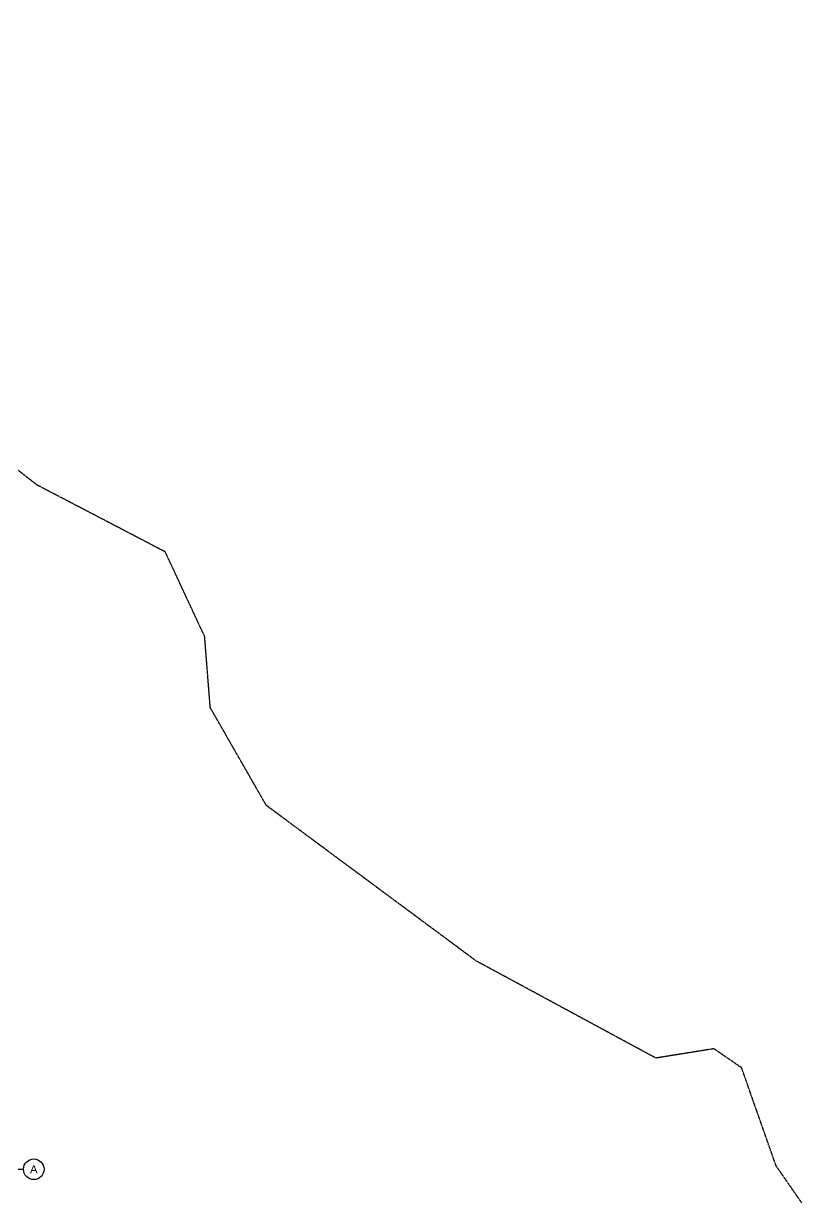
# Model space of a CAD drawing. Header units: millimetres. Extents: x 59135 to 3708801, y -250967 to 196121.
# Drawn here: x 3595204 to 3639228, y -24101 to 41898 of the extents above; entities that cross this region are included whole.
import ezdxf
from ezdxf.enums import TextEntityAlignment as Align

# ---------------------------------------------------------------- set-up
doc = ezdxf.new("R2010")
doc.units = ezdxf.units.MM
doc.header["$LTSCALE"] = 5
for name, pattern in [('CENTER2', [1.125, 0.75, -0.125, 0.125, -0.125]), ('DASHDOT', [1, 0.5, -0.25, 0, -0.25]), ('PHANTOM2', [1.25, 0.625, -0.125, 0.125, -0.125, 0.125, -0.125])]:
    doc.linetypes.add(name, pattern=pattern)
doc.layers.add('A-LINDERO', color=250, linetype='Continuous', plot=False)
for name, color, linetype in [('EE-5', 7, 'Continuous'), ('EE-COTAS', 1, 'Continuous'), ('EE-EJES', 8, 'DASHDOT'), ('EE-TEXTO 1', 4, 'Continuous')]:
    doc.layers.add(name, color=color, linetype=linetype)
doc.styles.add('ARIAL EE', font='arial.ttf')

# ---------------------------------------------------------------- blocks, each defined once
blk = doc.blocks.new('ITEM_1')
at = {"layer": 'EE-5'}
blk.add_circle((0, 0), 3.86, dxfattribs=at)
at = {"layer": 'EE-TEXTO 1', "style": 'ARIAL EE', "flags": 4}
blk.add_attdef('EJE', text='', height=3, dxfattribs=at).set_placement((0, 0), align=Align.MIDDLE_CENTER)

msp = doc.modelspace()

# ---------------------------------------------------------------- linework, layer by layer
at = {"layer": 'A-LINDERO', "linetype": 'PHANTOM2', "ltscale": 2}
msp.add_lwpolyline([(3639228, -24786), (3637514, -22311), (3635580.2, -16811.2), (3634022.9, -15738.7), (3630755.4, -16262.6), (3620669.5, -10812.2), (3614764.7, -6435.8), (3608859.9, -2059.4), (3605705.3, 3441), (3605391.2, 7438.7), (3603178.6, 12190.3), (3595964.2, 15951.7), (3589540.9, 20973), (3583117.5, 25994.2), (3578250.9, 33214.5), (3573172, 41898.1), (3558372.1, 41898.1), (3557715.6, 36707), (3557836.7, 31975.1), (3557957.8, 27243.2), (3555892.9, 23291.3), (3553828, 19339.4), (3549689.8, 15835.9), (3545551.7, 12332.4)], dxfattribs=at)
at = {"layer": 'EE-EJES', "linetype": 'CENTER2', "ltscale": 2.5}
msp.add_line((3507115.3, -22513.8), (3595204, -22513.8), dxfattribs=at)

# ---------------------------------------------------------------- block references
at = {"layer": 'EE-COTAS'}
ref = msp.add_blockref('ITEM_1', (3595782.6, -22513.8), dxfattribs=dict(at, xscale=150, yscale=150, zscale=150, rotation=180))
ref.add_attrib('EJE', 'A', dxfattribs={"layer": 'EE-TEXTO 1', "height": 450, "style": 'ARIAL EE', "flags": 4}).set_placement((3595782.4, -22513.7), align=Align.MIDDLE_CENTER)

doc.saveas('drawing.dxf')
